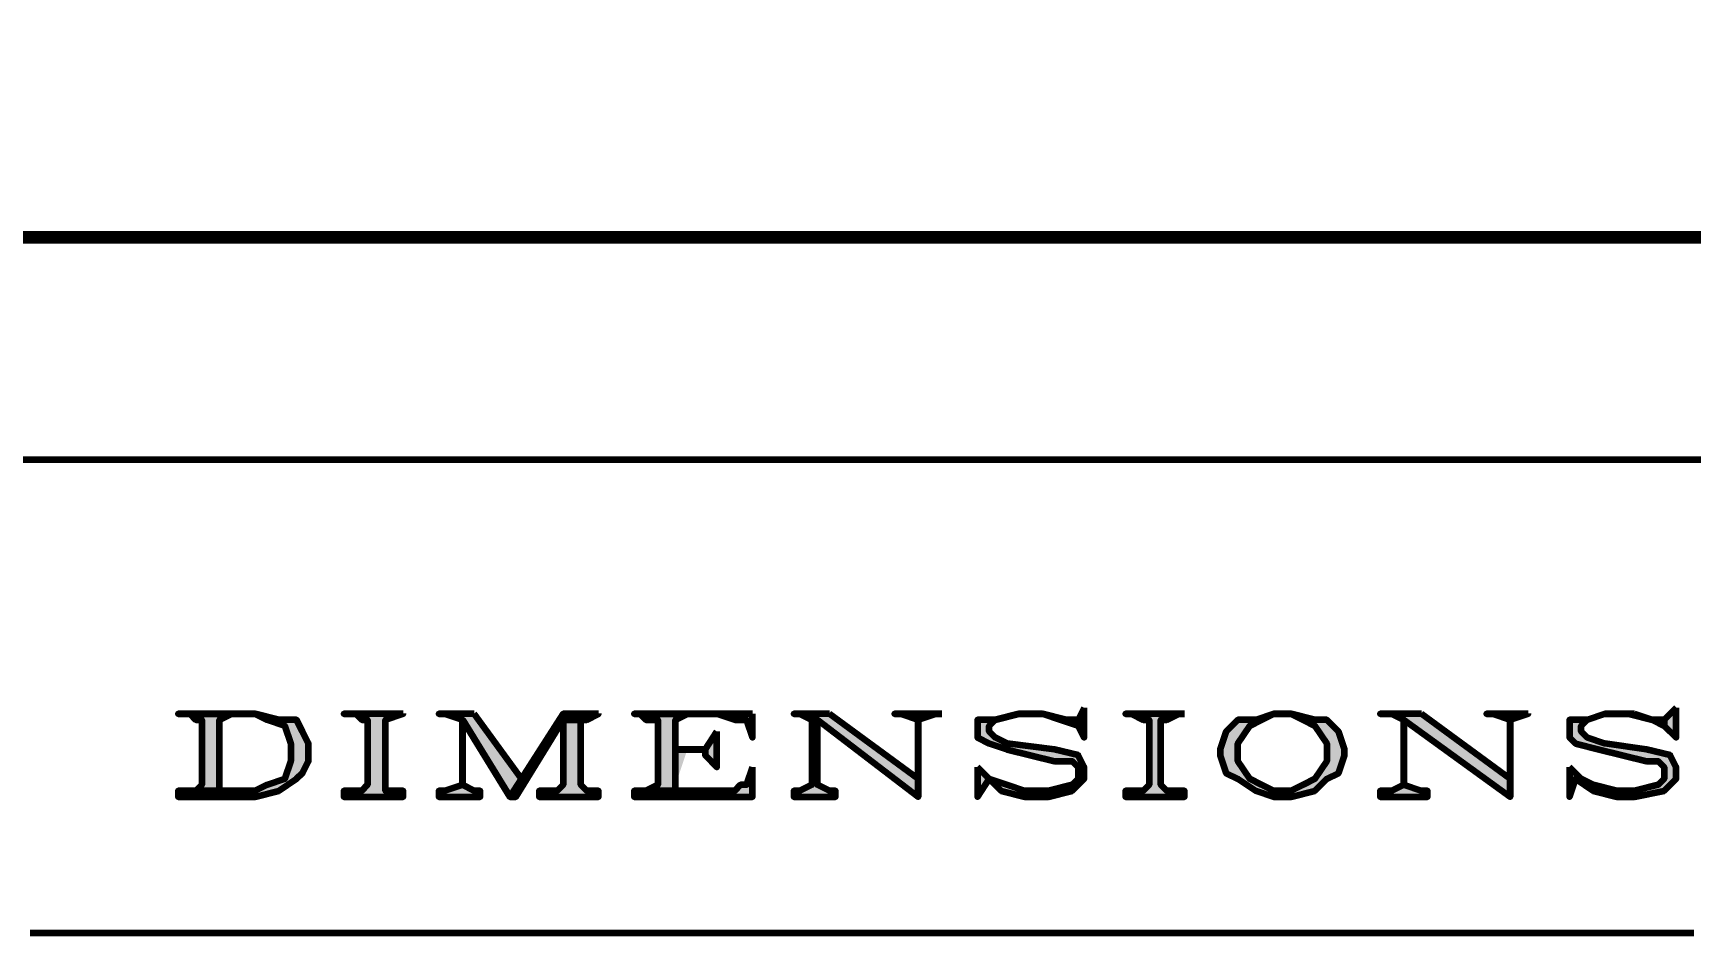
# Model space of a CAD drawing. Header units: inches. Extents: x 16 to 776, y 37 to 575.
# Drawn here: x 627.58 to 674.25, y 274.5 to 299.83 of the extents above; entities that cross this region are included whole.
import ezdxf

# ---------------------------------------------------------------- set-up
doc = ezdxf.new("R2010")
doc.units = ezdxf.units.IN
doc.header["$MEASUREMENT"] = 0
for name, color, linetype, lineweight in [('H', 7, 'CONTINUOUS', 100), ('P', 250, 'CONTINUOUS', 100), ('Text', 250, 'CONTINUOUS', 100)]:
    doc.layers.add(name, color=color, linetype=linetype, lineweight=lineweight)
doc.styles.get("Standard").update_dxf_attribs({"font": 'txt', "width": 0.75})

msp = doc.modelspace()

# ---------------------------------------------------------------- hatches: boundary and pattern name
at = {"layer": 'H', "linetype": 'Continuous'}
for points in [[(593.333, 294.167), (593.333, 294), (700.5, 294), (700.5, 294.167)], [(633.833, 280.667), (631.667, 280.667), (632, 280.667), (633.833, 280.667), (634.167, 280.5), (634.667, 280.333), (634.833, 279.833), (634.833, 279.333), (634.667, 278.833), (634.167, 278.667), (633.833, 278.5), (633.167, 278.5), (632, 278.5), (631.667, 278.5), (631.667, 278.333), (633.833, 278.333), (634.5, 278.5), (635, 278.833), (635.167, 279), (635.333, 279.333), (635.333, 279.833), (635.167, 280.167), (635, 280.5), (634.5, 280.5)], [(632, 280.667), (632.167, 280.5), (632.333, 280.5), (632.333, 278.667), (632.167, 278.5), (632, 278.5), (633.167, 278.5), (632.833, 278.5), (632.833, 278.667), (632.833, 280.5), (633.167, 280.667), (633.833, 280.667)], [(638, 280.667), (636.333, 280.667), (636.667, 280.667), (636.833, 280.5), (637, 280.5), (637, 278.667), (636.833, 278.5), (636.667, 278.5), (636.333, 278.5), (636.333, 278.333), (638, 278.333), (638, 278.5), (637.5, 278.5), (637.5, 278.667), (637.5, 280.5)], [(640, 280.667), (639, 280.667), (639.167, 280.667), (639.667, 280.5), (641, 278.333), (641.333, 278.833)], [(643.5, 280.667), (642.5, 280.667), (641.333, 278.833), (641, 278.333), (641.167, 278.333), (642.5, 280.5), (643.167, 280.5)], [(643.167, 280.5), (642.5, 280.5), (642.5, 278.667), (642.333, 278.5), (642.167, 278.5), (641.833, 278.5), (641.833, 278.333), (643.5, 278.333), (643.5, 278.5), (643.167, 278.5), (643, 278.667), (643, 280.5)], [(647.833, 280.667), (644.5, 280.667), (644.667, 280.667), (646.833, 280.667), (647.333, 280.5), (647.5, 280.5), (647.667, 280.5), (647.833, 280)], [(649.167, 280.667), (649.5, 280.5), (649.5, 278.667), (649.167, 278.5), (649, 278.5), (649, 278.333), (650.167, 278.333), (650.167, 278.5), (650, 278.5), (649.667, 278.667), (649.667, 280.5)], [(650, 280.667), (649, 280.667), (649.167, 280.667), (649.667, 280.5), (652.5, 278.333), (652.5, 278.833)], [(653.167, 280.667), (651.833, 280.667), (652, 280.667), (652.5, 280.5), (652.5, 278.833), (652.5, 278.333), (652.5, 280.5), (653, 280.667)], [(654.667, 280.5), (654.167, 280.5), (654.167, 280), (654.5, 279.833), (655, 279.667), (656.333, 279.333), (656.833, 279.333), (657, 279.167), (657, 278.833), (656.833, 278.667), (656.167, 278.5), (655.5, 278.5), (655.5, 278.333), (656.167, 278.333), (656.833, 278.5), (657, 278.667), (657.167, 278.833), (657.167, 279.167), (657, 279.5), (656.333, 279.667), (655, 279.833), (654.667, 280), (654.5, 280.167), (654.5, 280.333)], [(656, 280.667), (656.5, 280.5), (657, 280.333), (657, 280.5), (656.667, 280.5)], [(657.167, 280.833), (657, 280.5), (657, 280.333), (657.167, 280)], [(660, 280.667), (658.333, 280.667), (658.5, 280.667), (658.833, 280.5), (659, 280.5), (659, 278.667), (658.833, 278.5), (658.5, 278.5), (658.333, 278.5), (658.333, 278.333), (660, 278.333), (660, 278.5), (659.833, 278.5), (659.5, 278.5), (659.333, 278.667), (659.333, 280.5), (659.5, 280.5), (659.833, 280.667)], [(662.5, 280.667), (662, 280.5), (661.5, 280.5), (661.167, 280.167), (661, 279.667), (661, 279.5), (661.167, 279), (661.5, 278.833), (662, 278.5), (662.5, 278.333), (662.5, 278.5), (662.167, 278.667), (661.833, 278.833), (661.5, 279.333), (661.5, 279.833), (661.833, 280.333), (662.167, 280.5)], [(663, 280.667), (663.333, 280.5), (663.667, 280.333), (664, 279.833), (664, 279.333), (663.667, 278.833), (663.333, 278.667), (663, 278.5), (662.5, 278.5), (662.5, 278.333), (663, 278.333), (663.667, 278.5), (664, 278.833), (664.333, 279), (664.5, 279.5), (664.5, 279.667), (664.333, 280.167), (664, 280.5), (663.667, 280.5)], [(666.667, 280.667), (665.5, 280.667), (665.833, 280.667), (666.167, 280.5), (669.167, 278.333), (669.167, 278.833)], [(669.667, 280.667), (668.5, 280.667), (668.667, 280.667), (669.167, 280.5), (669.167, 278.833), (669.167, 278.333), (669.167, 280.5)], [(672.667, 280.667), (671.833, 280.667), (671.333, 280.5), (670.833, 280.5), (670.833, 280), (671, 279.833), (671.667, 279.667), (673, 279.333), (673.333, 279.333), (673.5, 279.167), (673.5, 278.833), (673.333, 278.667), (672.667, 278.5), (672.167, 278.5), (672.167, 278.333), (672.667, 278.333), (673.5, 278.5), (673.667, 278.667), (673.833, 278.833), (673.833, 279.167), (673.667, 279.5), (673, 279.667), (671.833, 279.833), (671.333, 280), (671.167, 280.167), (671.167, 280.333), (671.333, 280.5), (671.833, 280.667), (672.5, 280.667)], [(672.667, 280.667), (672.5, 280.667), (673.167, 280.5), (673.5, 280.333), (673.5, 280.5), (673.167, 280.5)], [(673.833, 280.833), (673.5, 280.5), (673.5, 280.333), (673.833, 280)], [(647.833, 279.167), (647.667, 278.667), (647.5, 278.667), (647.333, 278.5), (646.833, 278.5), (646, 278.5), (644.667, 278.5), (644.5, 278.5), (644.5, 278.333), (647.833, 278.333)], [(654.167, 279.167), (654.167, 278.333), (654.5, 278.833)], [(670.833, 279.167), (670.833, 278.333), (671, 278.833), (671.167, 278.833)], [(639.667, 278.667), (639.167, 278.5), (639, 278.5), (639, 278.333), (640.167, 278.333), (640.167, 278.5), (640, 278.5)], [(654.5, 278.833), (654.833, 278.5), (655.5, 278.333), (655.5, 278.5), (655, 278.667)], [(666.167, 278.667), (665.833, 278.5), (665.5, 278.5), (665.5, 278.333), (666.833, 278.333), (666.833, 278.5), (666.667, 278.5)], [(671.167, 278.833), (671, 278.833), (671.5, 278.5), (672.167, 278.333), (672.167, 278.5), (671.5, 278.667)]]:
    msp.add_hatch(color=0, dxfattribs=at).paths.add_polyline_path(points)
h = msp.add_hatch(color=0, dxfattribs=at)
edge = h.paths.add_edge_path()
edge.add_line((644.667, 280.667), (644.833, 280.5))
edge.add_line((644.833, 280.5), (645.167, 280.5))
edge.add_line((645.167, 280.5), (645.167, 278.667))
edge.add_line((645.167, 278.667), (644.833, 278.5))
edge.add_line((644.833, 278.5), (644.667, 278.5))
edge.add_line((644.667, 278.5), (646, 278.5))
edge.add_line((646, 278.5), (645.667, 278.5))
edge.add_line((645.667, 278.5), (645.667, 278.667))
edge.add_line((645.667, 278.667), (646, 279.667))
edge.add_line((646, 279.667), (645.667, 279.667))
edge.add_line((645.667, 279.667), (645.667, 280.5))
edge.add_line((645.667, 280.5), (646, 280.667))
edge.add_line((646, 280.667), (646.833, 280.667))
h = msp.add_hatch(color=0, dxfattribs=at)
edge = h.paths.add_edge_path()
edge.add_line((646.833, 280.167), (646.5, 279.667))
edge.add_line((646.5, 279.667), (645.667, 279.667))
edge.add_line((645.667, 279.667), (646, 279.667))
edge.add_line((646, 279.667), (646.5, 279.667))
edge.add_line((646.5, 279.667), (646.5, 279.5))
edge.add_line((646.5, 279.5), (646.833, 279.167))

# ---------------------------------------------------------------- linework, layer by layer
at = {"layer": 'P', "color": 0, "linetype": 'Continuous'}
for points in [[(593.333, 294.167), (593.333, 294), (593.333, 294), (700.5, 294), (700.5, 294), (700.5, 294.167), (593.333, 294.167)], [(593.333, 287.833), (683.167, 287.833)], [(633.833, 280.667), (631.667, 280.667), (631.667, 280.667), (632, 280.667), (633.833, 280.667), (634.167, 280.5), (634.667, 280.333), (634.833, 279.833), (634.833, 279.333), (634.667, 278.833), (634.167, 278.667), (633.833, 278.5), (633.167, 278.5), (632, 278.5), (631.667, 278.5), (631.667, 278.333), (633.833, 278.333), (634.5, 278.5), (635, 278.833), (635.167, 279), (635.333, 279.333), (635.333, 279.833), (635.167, 280.167), (635, 280.5), (634.5, 280.5), (633.833, 280.667)], [(632, 280.667), (632.167, 280.5), (632.333, 280.5), (632.333, 278.667), (632.167, 278.5), (632, 278.5), (633.167, 278.5), (632.833, 278.5), (632.833, 278.667), (632.833, 280.5), (632.833, 280.5), (633.167, 280.667), (633.833, 280.667), (632, 280.667)], [(638, 280.667), (636.333, 280.667), (636.333, 280.667), (636.667, 280.667), (636.833, 280.5), (637, 280.5), (637, 278.667), (636.833, 278.5), (636.667, 278.5), (636.333, 278.5), (636.333, 278.333), (638, 278.333), (638, 278.5), (638, 278.5), (637.5, 278.5), (637.5, 278.667), (637.5, 280.5), (637.5, 280.5), (638, 280.667), (638, 280.667)], [(640, 280.667), (639, 280.667), (639, 280.667), (639.167, 280.667), (639.667, 280.5), (639.667, 280.5), (641, 278.333), (641.333, 278.833), (640, 280.667)], [(639.667, 280.5), (639.667, 278.667), (639.167, 278.5), (639, 278.5), (639, 278.333), (640.167, 278.333), (640.167, 278.5), (640, 278.5), (639.667, 278.667), (639.667, 280.5)], [(643.5, 280.667), (642.5, 280.667), (641.333, 278.833), (641, 278.333), (641.167, 278.333), (642.5, 280.5), (643.167, 280.5), (643.5, 280.667), (643.5, 280.667)], [(643.167, 280.5), (642.5, 280.5), (642.5, 278.667), (642.333, 278.5), (642.167, 278.5), (641.833, 278.5), (641.833, 278.333), (643.5, 278.333), (643.5, 278.5), (643.5, 278.5), (643.167, 278.5), (643, 278.667), (643, 280.5), (643.167, 280.5)], [(647.833, 280.667), (644.5, 280.667), (644.5, 280.667), (644.667, 280.667), (646.833, 280.667), (647.333, 280.5), (647.5, 280.5), (647.667, 280.5), (647.833, 280), (647.833, 280), (647.833, 280.667)], [(644.667, 280.667), (644.833, 280.5), (645.167, 280.5), (645.167, 278.667), (644.833, 278.5), (644.667, 278.5), (646, 278.5), (645.667, 278.5), (645.667, 278.667), (645.667, 279.667), (646, 279.667), (645.667, 279.667), (645.667, 280.5), (645.667, 280.5), (646, 280.667), (646.833, 280.667), (644.667, 280.667)], [(649.167, 280.667), (649.5, 280.5), (649.5, 278.667), (649.167, 278.5), (649, 278.5), (649, 278.333), (650.167, 278.333), (650.167, 278.5), (650, 278.5), (649.667, 278.667), (649.667, 280.5), (649.167, 280.667)], [(650, 280.667), (649, 280.667), (649, 280.667), (649.167, 280.667), (649.667, 280.5), (652.5, 278.333), (652.5, 278.833), (650, 280.667)], [(653.167, 280.667), (651.833, 280.667), (651.833, 280.667), (652, 280.667), (652.5, 280.5), (652.5, 278.833), (652.5, 278.333), (652.5, 278.333), (652.5, 280.5), (653, 280.667), (653.167, 280.667)], [(656, 280.667), (655.333, 280.667), (654.667, 280.5), (654.167, 280.5), (654.167, 280), (654.5, 279.833), (655, 279.667), (656.333, 279.333), (656.833, 279.333), (657, 279.167), (657, 278.833), (656.833, 278.667), (656.167, 278.5), (655.5, 278.5), (655.5, 278.333), (656.167, 278.333), (656.833, 278.5), (657, 278.667), (657.167, 278.833), (657.167, 279.167), (657, 279.5), (656.333, 279.667), (655, 279.833), (654.667, 280), (654.5, 280.167), (654.5, 280.333), (654.667, 280.5), (655.333, 280.667), (656, 280.667)], [(656, 280.667), (656, 280.667), (656.5, 280.5), (657, 280.333), (657, 280.5), (656.667, 280.5), (656, 280.667)], [(657.167, 280.833), (657, 280.5), (657, 280.333), (657.167, 280), (657.167, 280.833)], [(660, 280.667), (658.333, 280.667), (658.333, 280.667), (658.5, 280.667), (658.833, 280.5), (659, 280.5), (659, 278.667), (658.833, 278.5), (658.5, 278.5), (658.333, 278.5), (658.333, 278.333), (660, 278.333), (660, 278.5), (659.833, 278.5), (659.5, 278.5), (659.333, 278.667), (659.333, 280.5), (659.5, 280.5), (659.833, 280.667), (660, 280.667)], [(663, 280.667), (662.5, 280.667), (662, 280.5), (661.5, 280.5), (661.167, 280.167), (661, 279.667), (661, 279.5), (661.167, 279), (661.5, 278.833), (662, 278.5), (662.5, 278.333), (662.5, 278.5), (662.167, 278.667), (661.833, 278.833), (661.5, 279.333), (661.5, 279.833), (661.833, 280.333), (662.167, 280.5), (662.5, 280.667), (663, 280.667), (663, 280.667)], [(663, 280.667), (663, 280.667), (663.333, 280.5), (663.667, 280.333), (664, 279.833), (664, 279.333), (663.667, 278.833), (663.333, 278.667), (663, 278.5), (662.5, 278.5), (662.5, 278.333), (662.5, 278.333), (663, 278.333), (663.667, 278.5), (664, 278.833), (664.333, 279), (664.5, 279.5), (664.5, 279.667), (664.333, 280.167), (664, 280.5), (663.667, 280.5), (663, 280.667)], [(665.833, 280.667), (666.167, 280.5), (666.167, 278.667), (665.833, 278.5), (665.5, 278.5), (665.5, 278.333), (666.833, 278.333), (666.833, 278.5), (666.667, 278.5), (666.167, 278.667), (666.167, 280.5), (665.833, 280.667)], [(666.667, 280.667), (665.5, 280.667), (665.5, 280.667), (665.833, 280.667), (666.167, 280.5), (669.167, 278.333), (669.167, 278.833), (666.667, 280.667)], [(669.667, 280.667), (668.5, 280.667), (668.5, 280.667), (668.667, 280.667), (669.167, 280.5), (669.167, 278.833), (669.167, 278.333), (669.167, 278.333), (669.167, 280.5), (669.667, 280.667), (669.667, 280.667)], [(672.667, 280.667), (671.833, 280.667), (671.333, 280.5), (670.833, 280.5), (670.833, 280), (671, 279.833), (671.667, 279.667), (673, 279.333), (673.333, 279.333), (673.5, 279.167), (673.5, 278.833), (673.333, 278.667), (672.667, 278.5), (672.167, 278.5), (672.167, 278.333), (672.667, 278.333), (673.5, 278.5), (673.667, 278.667), (673.833, 278.833), (673.833, 279.167), (673.667, 279.5), (673, 279.667), (671.833, 279.833), (671.333, 280), (671.167, 280.167), (671.167, 280.333), (671.333, 280.5), (671.833, 280.667), (672.5, 280.667), (672.667, 280.667)], [(672.667, 280.667), (672.5, 280.667), (673.167, 280.5), (673.5, 280.333), (673.5, 280.5), (673.167, 280.5), (672.667, 280.667)], [(673.833, 280.833), (673.5, 280.5), (673.5, 280.333), (673.833, 280), (673.833, 280.833)], [(646.833, 280.167), (646.5, 279.667), (646.5, 279.667), (646, 279.667), (645.667, 279.667), (646, 279.667), (646.5, 279.667), (646.5, 279.5), (646.833, 279.167), (646.833, 280.167)], [(647.833, 279.167), (647.667, 278.667), (647.5, 278.667), (647.333, 278.5), (646.833, 278.5), (646, 278.5), (644.667, 278.5), (644.5, 278.5), (644.5, 278.333), (647.833, 278.333), (647.833, 279.167), (647.833, 279.167)], [(654.167, 279.167), (654.167, 278.333), (654.5, 278.833), (654.5, 278.833), (654.167, 279.167)], [(670.833, 279.167), (670.833, 278.333), (671, 278.833), (671.167, 278.833), (670.833, 279.167)], [(654.5, 278.833), (654.5, 278.833), (654.833, 278.5), (655.5, 278.333), (655.5, 278.5), (655, 278.667), (654.5, 278.833)], [(671.167, 278.833), (671, 278.833), (671.5, 278.5), (672.167, 278.333), (672.167, 278.5), (671.5, 278.667), (671.167, 278.833)], [(627.5, 274.5), (627.667, 274.5)], [(627.667, 274.5), (627.667, 274.5)], [(627.667, 274.5), (627.667, 274.5)], [(627.667, 274.5), (627.833, 274.5)], [(627.667, 274.5), (627.833, 274.5)], [(627.833, 274.5), (628, 274.5)], [(627.833, 274.5), (628, 274.5)], [(628, 274.5), (628, 274.5)], [(628, 274.5), (628.167, 274.5)], [(628, 274.5), (628.167, 274.5)], [(628.167, 274.5), (628.333, 274.5)], [(628.167, 274.5), (628.333, 274.5)], [(628.333, 274.5), (628.5, 274.5)], [(628.333, 274.5), (628.5, 274.5)], [(628.5, 274.5), (628.5, 274.5)], [(628.5, 274.5), (628.667, 274.5)], [(628.5, 274.5), (628.667, 274.5)], [(628.667, 274.5), (628.833, 274.5)], [(628.667, 274.5), (628.833, 274.5)], [(628.833, 274.5), (629, 274.5)], [(628.833, 274.5), (629, 274.5)], [(629, 274.5), (629, 274.5)], [(629, 274.5), (629, 274.5)], [(629, 274.5), (629.167, 274.5)], [(629.167, 274.5), (629.333, 274.5)], [(629.167, 274.5), (629.333, 274.5)], [(629.333, 274.5), (629.333, 274.5)], [(629.333, 274.5), (629.333, 274.5)], [(629.333, 274.5), (629.5, 274.5)], [(629.333, 274.5), (629.5, 274.5)], [(629.5, 274.5), (629.667, 274.5)], [(629.667, 274.5), (629.833, 274.5)], [(629.667, 274.5), (629.833, 274.5)], [(629.833, 274.5), (629.833, 274.5)], [(629.833, 274.5), (629.833, 274.5)], [(629.833, 274.5), (630, 274.5)], [(629.833, 274.5), (630, 274.5)], [(630, 274.5), (630.167, 274.5)], [(630.167, 274.5), (630.167, 274.5)], [(630.167, 274.5), (630.167, 274.5)], [(630.167, 274.5), (630.333, 274.5)], [(630.167, 274.5), (630.333, 274.5)], [(630.333, 274.5), (630.5, 274.5)], [(630.333, 274.5), (630.5, 274.5)], [(630.5, 274.5), (630.667, 274.5)], [(630.667, 274.5), (630.667, 274.5)], [(630.667, 274.5), (630.667, 274.5)], [(630.667, 274.5), (630.833, 274.5)], [(630.667, 274.5), (630.833, 274.5)], [(630.833, 274.5), (631, 274.5)], [(630.833, 274.5), (631, 274.5)], [(631, 274.5), (631, 274.5)], [(631, 274.5), (631, 274.5)], [(631, 274.5), (631.167, 274.5)], [(631.167, 274.5), (631.333, 274.5)], [(631.167, 274.5), (631.333, 274.5)], [(631.333, 274.5), (631.5, 274.5)], [(631.333, 274.5), (631.5, 274.5)], [(631.5, 274.5), (631.5, 274.5)], [(631.5, 274.5), (631.5, 274.5)], [(631.5, 274.5), (631.667, 274.5)], [(631.667, 274.5), (631.833, 274.5)], [(631.667, 274.5), (631.833, 274.5)], [(631.833, 274.5), (632, 274.5)], [(631.833, 274.5), (632, 274.5)], [(632, 274.5), (632, 274.5)], [(632, 274.5), (632, 274.5)], [(632, 274.5), (632.167, 274.5)], [(632.167, 274.5), (632.333, 274.5)], [(632.167, 274.5), (632.333, 274.5)], [(632.333, 274.5), (632.333, 274.5)], [(632.333, 274.5), (632.333, 274.5)], [(632.333, 274.5), (632.5, 274.5)], [(632.333, 274.5), (632.5, 274.5)], [(632.5, 274.5), (632.667, 274.5)], [(632.667, 274.5), (632.833, 274.5)], [(632.667, 274.5), (632.833, 274.5)], [(632.833, 274.5), (632.833, 274.5)], [(632.833, 274.5), (632.833, 274.5)], [(632.833, 274.5), (633, 274.5)], [(632.833, 274.5), (633, 274.5)], [(633, 274.5), (633.167, 274.5)], [(633, 274.5), (633.167, 274.5)], [(633.167, 274.5), (633.167, 274.5)], [(633.167, 274.5), (633.167, 274.5)], [(633.167, 274.5), (633.333, 274.5)], [(633.333, 274.5), (633.5, 274.5)], [(633.333, 274.5), (633.5, 274.5)], [(633.5, 274.5), (633.667, 274.5)], [(633.5, 274.5), (633.667, 274.5)], [(633.667, 274.5), (633.667, 274.5)], [(633.667, 274.5), (633.667, 274.5)], [(633.667, 274.5), (633.833, 274.5)], [(633.833, 274.5), (634, 274.5)], [(633.833, 274.5), (634, 274.5)], [(634, 274.5), (634, 274.5)], [(634, 274.5), (634, 274.5)], [(634, 274.5), (634.167, 274.5)], [(634.167, 274.5), (634.333, 274.5)], [(634.167, 274.5), (634.333, 274.5)], [(634.333, 274.5), (634.5, 274.5)], [(634.333, 274.5), (634.5, 274.5)], [(634.5, 274.5), (634.5, 274.5)], [(634.5, 274.5), (634.5, 274.5)], [(634.5, 274.5), (634.667, 274.5)], [(634.667, 274.5), (634.833, 274.5)], [(634.667, 274.5), (634.833, 274.5)], [(634.833, 274.5), (635, 274.5)], [(634.833, 274.5), (635, 274.5)], [(635, 274.5), (635, 274.5)], [(635, 274.5), (635, 274.5)], [(635, 274.5), (635.167, 274.5)], [(635, 274.5), (635.167, 274.5)], [(635.167, 274.5), (635.333, 274.5)], [(635.167, 274.5), (635.333, 274.5)], [(635.333, 274.5), (635.333, 274.5)], [(635.333, 274.5), (635.5, 274.5)], [(635.333, 274.5), (635.5, 274.5)], [(635.5, 274.5), (635.667, 274.5)], [(635.5, 274.5), (635.667, 274.5)], [(635.667, 274.5), (635.833, 274.5)], [(635.667, 274.5), (635.833, 274.5)], [(635.833, 274.5), (635.833, 274.5)], [(635.833, 274.5), (636, 274.5)], [(635.833, 274.5), (636, 274.5)], [(636, 274.5), (636.167, 274.5)], [(636, 274.5), (636.167, 274.5)], [(636.167, 274.5), (636.167, 274.5)], [(636.167, 274.5), (636.167, 274.5)], [(636.167, 274.5), (636.333, 274.5)], [(636.333, 274.5), (636.5, 274.5)], [(636.333, 274.5), (636.5, 274.5)], [(636.5, 274.5), (636.667, 274.5)], [(636.5, 274.5), (636.667, 274.5)], [(636.667, 274.5), (636.667, 274.5)], [(636.667, 274.5), (636.667, 274.5)], [(636.667, 274.5), (636.833, 274.5)], [(636.833, 274.5), (637, 274.5)], [(636.833, 274.5), (637, 274.5)], [(637, 274.5), (637, 274.5)], [(637, 274.5), (637, 274.5)], [(637, 274.5), (637.167, 274.5)], [(637, 274.5), (637.167, 274.5)], [(637.167, 274.5), (637.333, 274.5)], [(637.167, 274.5), (637.333, 274.5)], [(637.333, 274.5), (637.5, 274.5)], [(637.5, 274.5), (637.5, 274.5)], [(637.5, 274.5), (637.5, 274.5)], [(637.5, 274.5), (637.667, 274.5)], [(637.5, 274.5), (637.667, 274.5)], [(637.667, 274.5), (637.833, 274.5)], [(637.667, 274.5), (637.833, 274.5)], [(637.833, 274.5), (638, 274.5)], [(638, 274.5), (638, 274.5)], [(638, 274.5), (638, 274.5)], [(638, 274.5), (638.167, 274.5)], [(638, 274.5), (638.167, 274.5)], [(638.167, 274.5), (638.333, 274.5)], [(638.167, 274.5), (638.333, 274.5)], [(638.333, 274.5), (638.333, 274.5)], [(638.333, 274.5), (638.5, 274.5)], [(638.333, 274.5), (638.5, 274.5)], [(638.5, 274.5), (638.667, 274.5)], [(638.5, 274.5), (638.667, 274.5)], [(638.667, 274.5), (638.833, 274.5)], [(638.667, 274.5), (638.833, 274.5)], [(638.833, 274.5), (638.833, 274.5)], [(638.833, 274.5), (638.833, 274.5)], [(638.833, 274.5), (639, 274.5)], [(639, 274.5), (639.167, 274.5)], [(639, 274.5), (639.167, 274.5)], [(639.167, 274.5), (639.167, 274.5)], [(639.167, 274.5), (639.167, 274.5)], [(639.167, 274.5), (639.333, 274.5)], [(639.167, 274.5), (639.333, 274.5)], [(639.333, 274.5), (639.5, 274.5)], [(639.5, 274.5), (639.667, 274.5)], [(639.5, 274.5), (639.667, 274.5)], [(639.667, 274.5), (639.667, 274.5)], [(639.667, 274.5), (639.667, 274.5)], [(639.667, 274.5), (639.833, 274.5)], [(639.667, 274.5), (639.833, 274.5)], [(639.833, 274.5), (640, 274.5)], [(640, 274.5), (640, 274.5)], [(640, 274.5), (640, 274.5)], [(640, 274.5), (640.167, 274.5)], [(640, 274.5), (640.167, 274.5)], [(640.167, 274.5), (640.333, 274.5)], [(640.167, 274.5), (640.333, 274.5)], [(640.333, 274.5), (640.5, 274.5)], [(640.5, 274.5), (640.5, 274.5)], [(640.5, 274.5), (640.5, 274.5)], [(640.5, 274.5), (640.667, 274.5)], [(640.5, 274.5), (640.667, 274.5)], [(640.667, 274.5), (640.833, 274.5)], [(640.667, 274.5), (640.833, 274.5)], [(640.833, 274.5), (641, 274.5)], [(640.833, 274.5), (641, 274.5)], [(641, 274.5), (641, 274.5)], [(641, 274.5), (641, 274.5)], [(641, 274.5), (641.167, 274.5)], [(641.167, 274.5), (641.333, 274.5)], [(641.167, 274.5), (641.333, 274.5)], [(641.333, 274.5), (641.333, 274.5)], [(641.333, 274.5), (641.333, 274.5)], [(641.333, 274.5), (641.5, 274.5)], [(641.333, 274.5), (641.5, 274.5)], [(641.5, 274.5), (641.667, 274.5)], [(641.667, 274.5), (641.833, 274.5)], [(641.667, 274.5), (641.833, 274.5)], [(641.833, 274.5), (641.833, 274.5)], [(641.833, 274.5), (641.833, 274.5)], [(641.833, 274.5), (642, 274.5)], [(641.833, 274.5), (642, 274.5)], [(642, 274.5), (642.167, 274.5)], [(642.167, 274.5), (642.167, 274.5)], [(642.167, 274.5), (642.167, 274.5)], [(642.167, 274.5), (642.333, 274.5)], [(642.167, 274.5), (642.333, 274.5)], [(642.333, 274.5), (642.5, 274.5)], [(642.333, 274.5), (642.5, 274.5)], [(642.5, 274.5), (642.667, 274.5)], [(642.667, 274.5), (642.667, 274.5)], [(642.667, 274.5), (642.667, 274.5)], [(642.667, 274.5), (642.833, 274.5)], [(642.667, 274.5), (642.833, 274.5)], [(642.833, 274.5), (643, 274.5)], [(642.833, 274.5), (643, 274.5)], [(643, 274.5), (643, 274.5)], [(643, 274.5), (643, 274.5)], [(643, 274.5), (643.167, 274.5)], [(643.167, 274.5), (643.333, 274.5)], [(643.167, 274.5), (643.333, 274.5)], [(643.333, 274.5), (643.5, 274.5)], [(643.333, 274.5), (643.5, 274.5)], [(643.5, 274.5), (643.5, 274.5)], [(643.5, 274.5), (643.5, 274.5)], [(643.5, 274.5), (643.667, 274.5)], [(643.667, 274.5), (643.833, 274.5)], [(643.667, 274.5), (643.833, 274.5)], [(643.833, 274.5), (644, 274.5)], [(643.833, 274.5), (644, 274.5)], [(644, 274.5), (644, 274.5)], [(644, 274.5), (644, 274.5)], [(644, 274.5), (644.167, 274.5)], [(644.167, 274.5), (644.333, 274.5)], [(644.167, 274.5), (644.333, 274.5)], [(644.333, 274.5), (644.333, 274.5)], [(644.333, 274.5), (644.333, 274.5)], [(644.333, 274.5), (644.5, 274.5)], [(644.333, 274.5), (644.5, 274.5)], [(644.5, 274.5), (644.667, 274.5)], [(644.667, 274.5), (644.833, 274.5)], [(644.667, 274.5), (644.833, 274.5)], [(644.833, 274.5), (644.833, 274.5)], [(644.833, 274.5), (644.833, 274.5)], [(644.833, 274.5), (645, 274.5)], [(644.833, 274.5), (645, 274.5)], [(645, 274.5), (645.167, 274.5)], [(645, 274.5), (645.167, 274.5)], [(645.167, 274.5), (645.167, 274.5)], [(645.167, 274.5), (645.333, 274.5)], [(645.167, 274.5), (645.333, 274.5)], [(645.333, 274.5), (645.5, 274.5)], [(645.333, 274.5), (645.5, 274.5)], [(645.5, 274.5), (645.667, 274.5)], [(645.5, 274.5), (645.667, 274.5)], [(645.667, 274.5), (645.667, 274.5)], [(645.667, 274.5), (645.833, 274.5)], [(645.667, 274.5), (645.833, 274.5)], [(645.833, 274.5), (646, 274.5)], [(645.833, 274.5), (646, 274.5)], [(646, 274.5), (646, 274.5)], [(646, 274.5), (646, 274.5)], [(646, 274.5), (646.167, 274.5)], [(646.167, 274.5), (646.333, 274.5)], [(646.167, 274.5), (646.333, 274.5)], [(646.333, 274.5), (646.5, 274.5)], [(646.333, 274.5), (646.5, 274.5)], [(646.5, 274.5), (646.5, 274.5)], [(646.5, 274.5), (646.5, 274.5)], [(646.5, 274.5), (646.667, 274.5)], [(646.667, 274.5), (646.833, 274.5)], [(646.667, 274.5), (646.833, 274.5)], [(646.833, 274.5), (647, 274.5)], [(646.833, 274.5), (647, 274.5)], [(647, 274.5), (647, 274.5)], [(647, 274.5), (647, 274.5)], [(647, 274.5), (647.167, 274.5)], [(647, 274.5), (647.167, 274.5)], [(647.167, 274.5), (647.333, 274.5)], [(647.333, 274.5), (647.333, 274.5)], [(647.333, 274.5), (647.333, 274.5)], [(647.333, 274.5), (647.5, 274.5)], [(647.333, 274.5), (647.5, 274.5)], [(647.5, 274.5), (647.667, 274.5)], [(647.5, 274.5), (647.667, 274.5)], [(647.667, 274.5), (647.833, 274.5)], [(647.833, 274.5), (647.833, 274.5)], [(647.833, 274.5), (647.833, 274.5)], [(647.833, 274.5), (648, 274.5)], [(647.833, 274.5), (648, 274.5)], [(648, 274.5), (648.167, 274.5)], [(648, 274.5), (648.167, 274.5)], [(648.167, 274.5), (648.167, 274.5)], [(648.167, 274.5), (648.333, 274.5)], [(648.167, 274.5), (648.333, 274.5)], [(648.333, 274.5), (648.5, 274.5)], [(648.333, 274.5), (648.5, 274.5)], [(648.5, 274.5), (648.667, 274.5)], [(648.5, 274.5), (648.667, 274.5)], [(648.667, 274.5), (648.667, 274.5)], [(648.667, 274.5), (648.667, 274.5)], [(648.667, 274.5), (648.833, 274.5)], [(648.833, 274.5), (649, 274.5)], [(648.833, 274.5), (649, 274.5)], [(649, 274.5), (649, 274.5)], [(649, 274.5), (649, 274.5)], [(649, 274.5), (649.167, 274.5)], [(649, 274.5), (649.167, 274.5)], [(649.167, 274.5), (649.333, 274.5)], [(649.167, 274.5), (649.333, 274.5)], [(649.333, 274.5), (649.5, 274.5)], [(649.5, 274.5), (649.5, 274.5)], [(649.5, 274.5), (649.5, 274.5)], [(649.5, 274.5), (649.667, 274.5)], [(649.5, 274.5), (649.667, 274.5)], [(649.667, 274.5), (649.833, 274.5)], [(649.667, 274.5), (649.833, 274.5)], [(649.833, 274.5), (650, 274.5)], [(650, 274.5), (650, 274.5)], [(650, 274.5), (650, 274.5)], [(650, 274.5), (650.167, 274.5)], [(650, 274.5), (650.167, 274.5)], [(650.167, 274.5), (650.333, 274.5)], [(650.167, 274.5), (650.333, 274.5)], [(650.333, 274.5), (650.333, 274.5)], [(650.333, 274.5), (650.5, 274.5)], [(650.333, 274.5), (650.5, 274.5)], [(650.5, 274.5), (650.667, 274.5)], [(650.5, 274.5), (650.667, 274.5)], [(650.667, 274.5), (650.833, 274.5)], [(650.667, 274.5), (650.833, 274.5)], [(650.833, 274.5), (650.833, 274.5)], [(650.833, 274.5), (650.833, 274.5)], [(650.833, 274.5), (651, 274.5)], [(651, 274.5), (651.167, 274.5)], [(651, 274.5), (651.167, 274.5)], [(651.167, 274.5), (651.167, 274.5)], [(651.167, 274.5), (651.167, 274.5)], [(651.167, 274.5), (651.333, 274.5)], [(651.167, 274.5), (651.333, 274.5)], [(651.333, 274.5), (651.5, 274.5)], [(651.5, 274.5), (651.667, 274.5)], [(651.5, 274.5), (651.667, 274.5)], [(651.667, 274.5), (651.667, 274.5)], [(651.667, 274.5), (651.667, 274.5)], [(651.667, 274.5), (651.833, 274.5)], [(651.667, 274.5), (651.833, 274.5)], [(651.833, 274.5), (652, 274.5)], [(652, 274.5), (652, 274.5)], [(652, 274.5), (652, 274.5)], [(652, 274.5), (652.167, 274.5)], [(652, 274.5), (652.167, 274.5)], [(652.167, 274.5), (652.333, 274.5)], [(652.167, 274.5), (652.333, 274.5)], [(652.333, 274.5), (652.5, 274.5)], [(652.5, 274.5), (652.5, 274.5)], [(652.5, 274.5), (652.5, 274.5)], [(652.5, 274.5), (652.667, 274.5)], [(652.5, 274.5), (652.667, 274.5)], [(652.667, 274.5), (652.833, 274.5)], [(652.667, 274.5), (652.833, 274.5)], [(652.833, 274.5), (653, 274.5)], [(652.833, 274.5), (653, 274.5)], [(653, 274.5), (653, 274.5)], [(653, 274.5), (653.167, 274.5)], [(653, 274.5), (653.167, 274.5)], [(653.167, 274.5), (653.333, 274.5)], [(653.167, 274.5), (653.333, 274.5)], [(653.333, 274.5), (653.333, 274.5)], [(653.333, 274.5), (653.333, 274.5)], [(653.333, 274.5), (653.5, 274.5)], [(653.5, 274.5), (653.667, 274.5)], [(653.5, 274.5), (653.667, 274.5)], [(653.667, 274.5), (653.833, 274.5)], [(653.667, 274.5), (653.833, 274.5)], [(653.833, 274.5), (653.833, 274.5)], [(653.833, 274.5), (653.833, 274.5)], [(653.833, 274.5), (654, 274.5)], [(654, 274.5), (654.167, 274.5)], [(654, 274.5), (654.167, 274.5)], [(654.167, 274.5), (654.167, 274.5)], [(654.167, 274.5), (654.167, 274.5)], [(654.167, 274.5), (654.333, 274.5)], [(654.167, 274.5), (654.333, 274.5)], [(654.333, 274.5), (654.5, 274.5)], [(654.5, 274.5), (654.667, 274.5)], [(654.5, 274.5), (654.667, 274.5)], [(654.667, 274.5), (654.667, 274.5)], [(654.667, 274.5), (654.667, 274.5)], [(654.667, 274.5), (654.833, 274.5)], [(654.667, 274.5), (654.833, 274.5)], [(654.833, 274.5), (655, 274.5)], [(654.833, 274.5), (655, 274.5)], [(655, 274.5), (655, 274.5)], [(655, 274.5), (655.167, 274.5)], [(655, 274.5), (655.167, 274.5)], [(655.167, 274.5), (655.333, 274.5)], [(655.167, 274.5), (655.333, 274.5)], [(655.333, 274.5), (655.5, 274.5)], [(655.333, 274.5), (655.5, 274.5)], [(655.5, 274.5), (655.5, 274.5)], [(655.5, 274.5), (655.667, 274.5)], [(655.5, 274.5), (655.667, 274.5)], [(655.667, 274.5), (655.833, 274.5)], [(655.667, 274.5), (655.833, 274.5)], [(655.833, 274.5), (656, 274.5)], [(655.833, 274.5), (656, 274.5)], [(656, 274.5), (656, 274.5)], [(656, 274.5), (656.167, 274.5)], [(656, 274.5), (656.167, 274.5)], [(656.167, 274.5), (656.333, 274.5)], [(656.167, 274.5), (656.333, 274.5)], [(656.333, 274.5), (656.333, 274.5)], [(656.333, 274.5), (656.333, 274.5)], [(656.333, 274.5), (656.5, 274.5)], [(656.5, 274.5), (656.667, 274.5)], [(656.5, 274.5), (656.667, 274.5)], [(656.667, 274.5), (656.833, 274.5)], [(656.667, 274.5), (656.833, 274.5)], [(656.833, 274.5), (656.833, 274.5)], [(656.833, 274.5), (656.833, 274.5)], [(656.833, 274.5), (657, 274.5)], [(656.833, 274.5), (657, 274.5)], [(657, 274.5), (657.167, 274.5)], [(657, 274.5), (657.167, 274.5)], [(657.167, 274.5), (657.167, 274.5)], [(657.167, 274.5), (657.333, 274.5)], [(657.167, 274.5), (657.333, 274.5)], [(657.333, 274.5), (657.5, 274.5)], [(657.333, 274.5), (657.5, 274.5)], [(657.5, 274.5), (657.667, 274.5)], [(657.5, 274.5), (657.667, 274.5)], [(657.667, 274.5), (657.667, 274.5)], [(657.667, 274.5), (657.833, 274.5)], [(657.667, 274.5), (657.833, 274.5)], [(657.833, 274.5), (658, 274.5)], [(657.833, 274.5), (658, 274.5)], [(658, 274.5), (658, 274.5)], [(658, 274.5), (658, 274.5)], [(658, 274.5), (658.167, 274.5)], [(658.167, 274.5), (658.333, 274.5)], [(658.167, 274.5), (658.333, 274.5)], [(658.333, 274.5), (658.5, 274.5)], [(658.333, 274.5), (658.5, 274.5)], [(658.5, 274.5), (658.5, 274.5)], [(658.5, 274.5), (658.5, 274.5)], [(658.5, 274.5), (658.667, 274.5)], [(658.667, 274.5), (658.833, 274.5)], [(658.667, 274.5), (658.833, 274.5)], [(658.833, 274.5), (659, 274.5)], [(658.833, 274.5), (659, 274.5)], [(659, 274.5), (659, 274.5)], [(659, 274.5), (659, 274.5)], [(659, 274.5), (659.167, 274.5)], [(659, 274.5), (659.167, 274.5)], [(659.167, 274.5), (659.333, 274.5)], [(659.333, 274.5), (659.333, 274.5)], [(659.333, 274.5), (659.333, 274.5)], [(659.333, 274.5), (659.5, 274.5)], [(659.333, 274.5), (659.5, 274.5)], [(659.5, 274.5), (659.667, 274.5)], [(659.5, 274.5), (659.667, 274.5)], [(659.667, 274.5), (659.833, 274.5)], [(659.833, 274.5), (659.833, 274.5)], [(659.833, 274.5), (659.833, 274.5)], [(659.833, 274.5), (660, 274.5)], [(659.833, 274.5), (660, 274.5)], [(660, 274.5), (660.167, 274.5)], [(660, 274.5), (660.167, 274.5)], [(660.167, 274.5), (660.167, 274.5)], [(660.167, 274.5), (660.333, 274.5)], [(660.167, 274.5), (660.333, 274.5)], [(660.333, 274.5), (660.5, 274.5)], [(660.333, 274.5), (660.5, 274.5)], [(660.5, 274.5), (660.667, 274.5)], [(660.5, 274.5), (660.667, 274.5)], [(660.667, 274.5), (660.667, 274.5)], [(660.667, 274.5), (660.667, 274.5)], [(660.667, 274.5), (660.833, 274.5)], [(660.833, 274.5), (661, 274.5)], [(660.833, 274.5), (661, 274.5)], [(661, 274.5), (661, 274.5)], [(661, 274.5), (661, 274.5)], [(661, 274.5), (661.167, 274.5)], [(661, 274.5), (661.167, 274.5)], [(661.167, 274.5), (661.333, 274.5)], [(661.333, 274.5), (661.5, 274.5)], [(661.333, 274.5), (661.5, 274.5)], [(661.5, 274.5), (661.5, 274.5)], [(661.5, 274.5), (661.5, 274.5)], [(661.5, 274.5), (661.667, 274.5)], [(661.5, 274.5), (661.667, 274.5)], [(661.667, 274.5), (661.833, 274.5)], [(661.833, 274.5), (662, 274.5)], [(661.833, 274.5), (662, 274.5)], [(662, 274.5), (662, 274.5)], [(662, 274.5), (662, 274.5)], [(662, 274.5), (662.167, 274.5)], [(662, 274.5), (662.167, 274.5)], [(662.167, 274.5), (662.333, 274.5)], [(662.333, 274.5), (662.333, 274.5)], [(662.333, 274.5), (662.333, 274.5)], [(662.333, 274.5), (662.5, 274.5)], [(662.333, 274.5), (662.5, 274.5)], [(662.5, 274.5), (662.667, 274.5)], [(662.5, 274.5), (662.667, 274.5)], [(662.667, 274.5), (662.833, 274.5)], [(662.667, 274.5), (662.833, 274.5)], [(662.833, 274.5), (662.833, 274.5)], [(662.833, 274.5), (662.833, 274.5)], [(662.833, 274.5), (663, 274.5)], [(663, 274.5), (663.167, 274.5)], [(663, 274.5), (663.167, 274.5)], [(663.167, 274.5), (663.167, 274.5)], [(663.167, 274.5), (663.167, 274.5)], [(663.167, 274.5), (663.333, 274.5)], [(663.167, 274.5), (663.333, 274.5)], [(663.333, 274.5), (663.5, 274.5)], [(663.5, 274.5), (663.667, 274.5)], [(663.5, 274.5), (663.667, 274.5)], [(663.667, 274.5), (663.667, 274.5)], [(663.667, 274.5), (663.667, 274.5)], [(663.667, 274.5), (663.833, 274.5)], [(663.667, 274.5), (663.833, 274.5)], [(663.833, 274.5), (664, 274.5)], [(664, 274.5), (664, 274.5)], [(664, 274.5), (664, 274.5)], [(664, 274.5), (664.167, 274.5)], [(664, 274.5), (664.167, 274.5)], [(664.167, 274.5), (664.333, 274.5)], [(664.167, 274.5), (664.333, 274.5)], [(664.333, 274.5), (664.5, 274.5)], [(664.5, 274.5), (664.5, 274.5)], [(664.5, 274.5), (664.5, 274.5)], [(664.5, 274.5), (664.667, 274.5)], [(664.5, 274.5), (664.667, 274.5)], [(664.667, 274.5), (664.833, 274.5)], [(664.667, 274.5), (664.833, 274.5)], [(664.833, 274.5), (665, 274.5)], [(664.833, 274.5), (665, 274.5)], [(665, 274.5), (665, 274.5)], [(665, 274.5), (665.167, 274.5)], [(665, 274.5), (665.167, 274.5)], [(665.167, 274.5), (665.333, 274.5)], [(665.167, 274.5), (665.333, 274.5)], [(665.333, 274.5), (665.333, 274.5)], [(665.333, 274.5), (665.333, 274.5)], [(665.333, 274.5), (665.5, 274.5)], [(665.5, 274.5), (665.667, 274.5)], [(665.5, 274.5), (665.667, 274.5)], [(665.667, 274.5), (665.833, 274.5)], [(665.667, 274.5), (665.833, 274.5)], [(665.833, 274.5), (665.833, 274.5)], [(665.833, 274.5), (665.833, 274.5)], [(665.833, 274.5), (666, 274.5)], [(666, 274.5), (666.167, 274.5)], [(666, 274.5), (666.167, 274.5)], [(666.167, 274.5), (666.167, 274.5)], [(666.167, 274.5), (666.167, 274.5)], [(666.167, 274.5), (666.333, 274.5)], [(666.167, 274.5), (666.333, 274.5)], [(666.333, 274.5), (666.5, 274.5)], [(666.5, 274.5), (666.667, 274.5)], [(666.5, 274.5), (666.667, 274.5)], [(666.667, 274.5), (666.667, 274.5)], [(666.667, 274.5), (666.667, 274.5)], [(666.667, 274.5), (666.833, 274.5)], [(666.667, 274.5), (666.833, 274.5)], [(666.833, 274.5), (667, 274.5)], [(666.833, 274.5), (667, 274.5)], [(667, 274.5), (667, 274.5)], [(667, 274.5), (667.167, 274.5)], [(667, 274.5), (667.167, 274.5)], [(667.167, 274.5), (667.333, 274.5)], [(667.167, 274.5), (667.333, 274.5)], [(667.333, 274.5), (667.5, 274.5)], [(667.333, 274.5), (667.5, 274.5)], [(667.5, 274.5), (667.5, 274.5)], [(667.5, 274.5), (667.667, 274.5)], [(667.5, 274.5), (667.667, 274.5)], [(667.667, 274.5), (667.833, 274.5)], [(667.667, 274.5), (667.833, 274.5)], [(667.833, 274.5), (668, 274.5)], [(667.833, 274.5), (668, 274.5)], [(668, 274.5), (668, 274.5)], [(668, 274.5), (668.167, 274.5)], [(668, 274.5), (668.167, 274.5)], [(668.167, 274.5), (668.333, 274.5)], [(668.167, 274.5), (668.333, 274.5)], [(668.333, 274.5), (668.333, 274.5)], [(668.333, 274.5), (668.333, 274.5)], [(668.333, 274.5), (668.5, 274.5)], [(668.5, 274.5), (668.667, 274.5)], [(668.5, 274.5), (668.667, 274.5)], [(668.667, 274.5), (668.833, 274.5)], [(668.667, 274.5), (668.833, 274.5)], [(668.833, 274.5), (668.833, 274.5)], [(668.833, 274.5), (668.833, 274.5)], [(668.833, 274.5), (669, 274.5)], [(668.833, 274.5), (669, 274.5)], [(669, 274.5), (669.167, 274.5)], [(669.167, 274.5), (669.167, 274.5)], [(669.167, 274.5), (669.167, 274.5)], [(669.167, 274.5), (669.333, 274.5)], [(669.167, 274.5), (669.333, 274.5)], [(669.333, 274.5), (669.5, 274.5)], [(669.333, 274.5), (669.5, 274.5)], [(669.5, 274.5), (669.667, 274.5)], [(669.667, 274.5), (669.667, 274.5)], [(669.667, 274.5), (669.667, 274.5)], [(669.667, 274.5), (669.833, 274.5)], [(669.667, 274.5), (669.833, 274.5)], [(669.833, 274.5), (670, 274.5)], [(669.833, 274.5), (670, 274.5)], [(670, 274.5), (670, 274.5)], [(670, 274.5), (670.167, 274.5)], [(670, 274.5), (670.167, 274.5)], [(670.167, 274.5), (670.333, 274.5)], [(670.167, 274.5), (670.333, 274.5)], [(670.333, 274.5), (670.5, 274.5)], [(670.333, 274.5), (670.5, 274.5)], [(670.5, 274.5), (670.5, 274.5)], [(670.5, 274.5), (670.5, 274.5)], [(670.5, 274.5), (670.667, 274.5)], [(670.667, 274.5), (670.833, 274.5)], [(670.667, 274.5), (670.833, 274.5)], [(670.833, 274.5), (671, 274.5)], [(670.833, 274.5), (671, 274.5)], [(671, 274.5), (671, 274.5)], [(671, 274.5), (671, 274.5)], [(671, 274.5), (671.167, 274.5)], [(671, 274.5), (671.167, 274.5)], [(671.167, 274.5), (671.333, 274.5)], [(671.333, 274.5), (671.333, 274.5)], [(671.333, 274.5), (671.333, 274.5)], [(671.333, 274.5), (671.5, 274.5)], [(671.333, 274.5), (671.5, 274.5)], [(671.5, 274.5), (671.667, 274.5)], [(671.5, 274.5), (671.667, 274.5)], [(671.667, 274.5), (671.833, 274.5)], [(671.833, 274.5), (671.833, 274.5)], [(671.833, 274.5), (671.833, 274.5)], [(671.833, 274.5), (672, 274.5)], [(671.833, 274.5), (672, 274.5)], [(672, 274.5), (672.167, 274.5)], [(672, 274.5), (672.167, 274.5)], [(672.167, 274.5), (672.167, 274.5)], [(672.167, 274.5), (672.333, 274.5)], [(672.167, 274.5), (672.333, 274.5)], [(672.333, 274.5), (672.5, 274.5)], [(672.333, 274.5), (672.5, 274.5)], [(672.5, 274.5), (672.667, 274.5)], [(672.5, 274.5), (672.667, 274.5)], [(672.667, 274.5), (672.667, 274.5)], [(672.667, 274.5), (672.667, 274.5)], [(672.667, 274.5), (672.833, 274.5)], [(672.833, 274.5), (673, 274.5)], [(672.833, 274.5), (673, 274.5)], [(673, 274.5), (673, 274.5)], [(673, 274.5), (673, 274.5)], [(673, 274.5), (673.167, 274.5)], [(673, 274.5), (673.167, 274.5)], [(673.167, 274.5), (673.333, 274.5)], [(673.333, 274.5), (673.5, 274.5)], [(673.333, 274.5), (673.5, 274.5)], [(673.5, 274.5), (673.5, 274.5)], [(673.5, 274.5), (673.5, 274.5)], [(673.5, 274.5), (673.667, 274.5)], [(673.5, 274.5), (673.667, 274.5)], [(673.667, 274.5), (673.833, 274.5)], [(673.833, 274.5), (674, 274.5)], [(673.833, 274.5), (674, 274.5)], [(674, 274.5), (674, 274.5)], [(674, 274.5), (674, 274.5)], [(674, 274.5), (674.167, 274.5)], [(674, 274.5), (674.167, 274.5)], [(674.167, 274.5), (674.333, 274.5)]]:
    msp.add_lwpolyline(points, dxfattribs=at)

# ---------------------------------------------------------------- texts
at = {"layer": 'Text', "color": 0, "linetype": 'Continuous', "char_height": 4.33333, "attachment_point": 4}
for insert in [(628, 299.833), (631.833, 299.833), (635.333, 299.833), (639.5, 299.833), (643.667, 299.833), (647.333, 299.833), (652, 299.833), (655.667, 299.833), (659.833, 299.833), (663.333, 299.833), (667, 299.833), (670.667, 299.833), (674, 299.833), (629.667, 293.667), (633.333, 293.667), (637, 293.667), (640.833, 293.667), (645.5, 293.667), (649.167, 293.667), (652.833, 293.667), (657, 293.667), (661, 293.667), (664.833, 293.667), (668.333, 293.667), (672.5, 293.667)]:
    msp.add_mtext('{\\fCIDFont+ F2|b0|i0|c1|p15;}', dxfattribs=dict(at, insert=insert))

doc.saveas('drawing.dxf')
